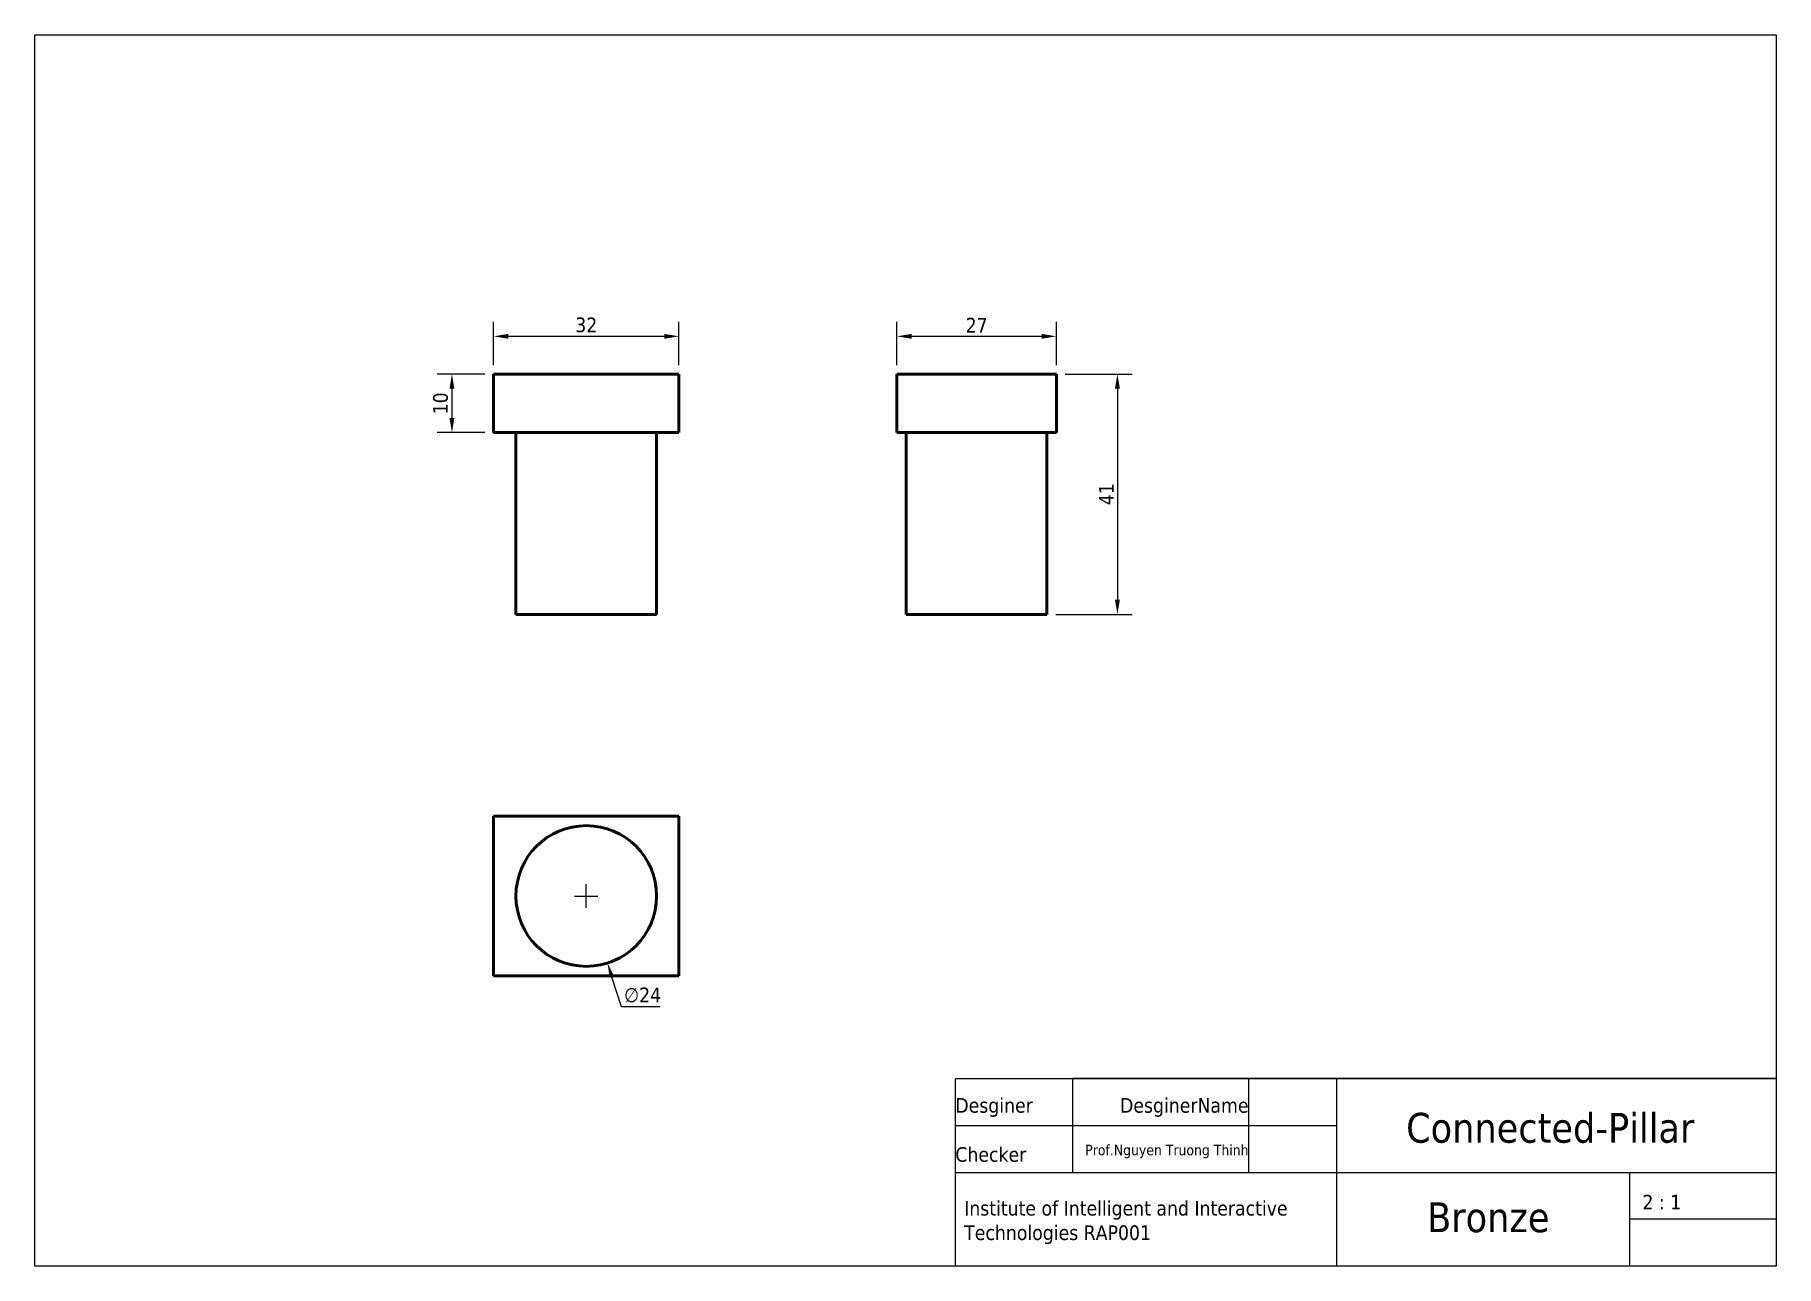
# Model space of a CAD drawing. Header units: millimetres. Extents: x -58 to 239, y -77 to 133.
import ezdxf

# ---------------------------------------------------------------- set-up
doc = ezdxf.new("R2010")
doc.units = ezdxf.units.MM
doc.header["$LTSCALE"] = 5.08
doc.layers.add('Visible (ANSI)', color=7, linetype='Continuous', lineweight=50)
doc.styles.add('Note Text (ISO)', font='tahoma.ttf')
doc.dimstyles.new('Alternate (ISO)', dxfattribs={"dimtxt": 2.5, "dimasz": 2.5, "dimexe": 2.5, "dimexo": 1.5, "dimtad": 1, "dimtoh": 1, "dimdec": 0, "dimzin": 0, "dimdsep": 46, "dimtxsty": 'Note Text (ISO)', "dimcen": 2, "dimclrd": 256, "dimclre": 256, "dimclrt": 256, "dimadec": 0, "dimazin": 0, "dimtfac": 1, "dimtdec": 0, "dimtofl": 0, "dimtmove": 0, "dimatfit": 3, "dimfxl": 25.4, "dimtolj": 1, "dimtzin": 0, "dimlwd": -1, "dimlwe": -1, "dimarcsym": 0})

# ---------------------------------------------------------------- blocks, each defined once
blk = doc.blocks.new('*D7')
at = {"transparency": 16777216}
for p, q in [((19.97, 76.71), (19.97, 84.14)), ((51.57, 76.71), (51.57, 84.14)), ((22.47, 81.64), (49.07, 81.64))]:
    blk.add_line(p, q, dxfattribs=at)
for points in [[(22.47, 82.05), (22.47, 81.22), (19.97, 81.64)], [(49.07, 82.05), (49.07, 81.22), (51.57, 81.64)]]:
    blk.add_solid(points, dxfattribs=at)
at = {"layer": 'Defpoints', "color": 0, "transparency": 16777216}
for p in [(51.57, 81.64), (19.97, 75.21), (51.57, 75.21)]:
    blk.add_point(p, dxfattribs=at)
at = {"transparency": 16777216, "insert": (35.77, 83.57), "char_height": 2.5, "attachment_point": 5, "style": 'Note Text (ISO)'}
blk.add_mtext('\\A1;32', dxfattribs=at)
blk = doc.blocks.new('*D8')
at = {"transparency": 16777216}
for p, q in [((88.75, 76.71), (88.75, 84.14)), ((115.95, 76.71), (115.95, 84.14)), ((91.25, 81.64), (113.45, 81.64))]:
    blk.add_line(p, q, dxfattribs=at)
for points in [[(91.25, 82.05), (91.25, 81.22), (88.75, 81.64)], [(113.45, 82.05), (113.45, 81.22), (115.95, 81.64)]]:
    blk.add_solid(points, dxfattribs=at)
at = {"layer": 'Defpoints', "color": 0, "transparency": 16777216}
for p in [(115.95, 81.64), (88.75, 75.21), (115.95, 75.21)]:
    blk.add_point(p, dxfattribs=at)
at = {"transparency": 16777216, "insert": (102.35, 83.54), "char_height": 2.5, "attachment_point": 5, "style": 'Note Text (ISO)'}
blk.add_mtext('\\A1;27', dxfattribs=at)
blk = doc.blocks.new('*D9')
at = {"transparency": 16777216}
for p, q in [((117.45, 75.21), (128.86, 75.21)), ((126.36, 72.71), (126.36, 36.71)), ((115.85, 34.21), (128.86, 34.21))]:
    blk.add_line(p, q, dxfattribs=at)
for points in [[(125.94, 72.71), (126.78, 72.71), (126.36, 75.21)], [(125.94, 36.71), (126.78, 36.71), (126.36, 34.21)]]:
    blk.add_solid(points, dxfattribs=at)
at = {"layer": 'Defpoints', "color": 0, "transparency": 16777216}
for p in [(115.95, 75.21), (114.35, 34.21), (126.36, 34.21)]:
    blk.add_point(p, dxfattribs=at)
at = {"transparency": 16777216, "insert": (124.48, 54.71), "char_height": 2.5, "attachment_point": 5, "rotation": 90, "style": 'Note Text (ISO)'}
blk.add_mtext('\\A1;41', dxfattribs=at)
blk = doc.blocks.new('*D10')
at = {"transparency": 16777216}
for p, q in [((18.47, 75.21), (10.36, 75.21)), ((12.86, 72.71), (12.86, 67.71)), ((18.47, 65.21), (10.36, 65.21))]:
    blk.add_line(p, q, dxfattribs=at)
for points in [[(12.44, 72.71), (13.27, 72.71), (12.86, 75.21)], [(12.44, 67.71), (13.27, 67.71), (12.86, 65.21)]]:
    blk.add_solid(points, dxfattribs=at)
at = {"layer": 'Defpoints', "color": 0, "transparency": 16777216}
for p in [(19.97, 75.21), (12.86, 65.21), (19.97, 65.21)]:
    blk.add_point(p, dxfattribs=at)
at = {"transparency": 16777216, "insert": (10.93, 70.21), "char_height": 2.5, "attachment_point": 5, "rotation": 90, "style": 'Note Text (ISO)'}
blk.add_mtext('\\A1;10', dxfattribs=at)
blk = doc.blocks.new('*D11')
at = {"transparency": 16777216}
for p, q in [((35.77, -15.81), (35.77, -11.81)), ((33.77, -13.81), (37.77, -13.81)), ((41.76, -32.74), (40.14, -27.64)), ((48.37, -32.74), (41.76, -32.74))]:
    blk.add_line(p, q, dxfattribs=at)
blk.add_solid([(40.54, -27.51), (39.75, -27.76), (39.39, -25.25)], dxfattribs=at)
at = {"layer": 'Defpoints', "color": 0, "transparency": 16777216}
for p in [(32.15, -2.37), (39.39, -25.25)]:
    blk.add_point(p, dxfattribs=at)
at = {"transparency": 16777216, "insert": (45.38, -30.69), "char_height": 2.5, "attachment_point": 5, "style": 'Note Text (ISO)'}
blk.add_mtext('\\A1;∅24', dxfattribs=at)

msp = doc.modelspace()

# ---------------------------------------------------------------- linework, layer by layer
for p, q in [((98.72, -60.94), (98.72, -44.94)), ((148.72, -44.94), (118.72, -44.94)), ((118.72, -44.94), (118.72, -60.94)), ((163.72, -44.94), (148.72, -44.94)), ((148.72, -44.94), (148.72, -60.94)), ((213.72, -44.94), (163.72, -44.94)), ((163.72, -44.94), (163.72, -76.94)), ((238.72, -44.94), (213.72, -44.94)), ((98.72, -52.94), (163.72, -52.94)), ((98.72, -60.94), (238.72, -60.94)), ((213.72, -60.94), (213.72, -76.94)), ((238.72, -68.94), (213.72, -68.94))]:
    msp.add_line(p, q)
for points in [[(238.72, -76.94), (-58.28, -76.94), (-58.28, 133.06), (238.72, 133.06)], [(238.72, -76.94), (-58.28, -76.94), (-58.28, 133.06), (238.72, 133.06)], [(238.72, -76.94), (98.72, -76.94), (98.72, -44.94), (238.72, -44.94)], [(238.72, -76.94), (98.72, -76.94), (98.72, -44.94), (238.72, -44.94)]]:
    msp.add_lwpolyline(points, close=True)
at = {"layer": 'Visible (ANSI)'}
for p, q in [((51.57, 75.21), (19.97, 75.21)), ((19.97, 65.21), (19.97, 75.21)), ((51.57, 65.21), (51.57, 75.21)), ((88.75, 65.21), (88.75, 75.21)), ((115.95, 75.21), (88.75, 75.21)), ((115.95, 65.21), (115.95, 75.21)), ((51.57, 65.21), (19.97, 65.21)), ((23.77, 34.21), (23.77, 65.21)), ((47.77, 34.21), (47.77, 65.21)), ((115.95, 65.21), (88.75, 65.21)), ((90.35, 34.21), (90.35, 65.21)), ((114.35, 34.21), (114.35, 65.21)), ((47.77, 34.21), (23.77, 34.21)), ((114.35, 34.21), (90.35, 34.21)), ((51.57, -0.21), (19.97, -0.21)), ((19.97, -0.21), (19.97, -27.41)), ((51.57, -27.41), (51.57, -0.21)), ((19.97, -27.41), (51.57, -27.41))]:
    msp.add_line(p, q, dxfattribs=at)
msp.add_circle((35.77, -13.81), 12, dxfattribs=at)

# ---------------------------------------------------------------- texts
at = {"style": 'Note Text (ISO)'}
for s, width, gutter_width, heights, insert, char_height, attachment_point in [('Desginer', 20, 25.4, [0], (98.72, -48.27), 2.5, 1), ('DesginerName', 19.9426, 25.4, [3.33], (148.72, -48.27), 2.5, 3), ('Connected-Pillar', 5.08, 0, [3.33], (224.78, -50.8), 5.08, 3), ('Prof.Nguyen Truong Thinh', 32.5323, 25.4, [2.67], (148.72, -58.54), 1.8, 9), ('Checker', 20, 25.4, [0], (98.72, -59.19), 2.5, 7), ('2 : 1', 20, 25.4, [0], (215.9, -67.27), 2.5, 7), ('Institute of Intelligent and Interactive Technologies RAP001', 65, 25.4, [0], (100.23, -65.81), 2.5, 1), ('Bronze', 19.9426, 25.4, [3.33], (200.05, -66.06), 5.08, 3)]:
    msp.add_mtext_dynamic_manual_height_columns(s, width=width, gutter_width=gutter_width, heights=heights, dxfattribs=dict(at, insert=insert, char_height=char_height, attachment_point=attachment_point))

# ---------------------------------------------------------------- dimensions: what is measured, and where the dimension line sits
for base, p1, p2, picture, middle in [((51.57, 81.64), (19.97, 75.21), (51.57, 75.21), '*D7', (35.77, 83.57)), ((115.95, 81.64), (88.75, 75.21), (115.95, 75.21), '*D8', (102.35, 83.54))]:
    dim = msp.add_linear_dim(base=base, p1=p1, p2=p2, dimstyle='Alternate (ISO)')
    dim.commit()
    dim.dimension.update_dxf_attribs({"geometry": picture, "text_midpoint": middle})
for base, p1, p2, picture, middle in [((12.86, 65.21), (19.97, 75.21), (19.97, 65.21), '*D10', (10.93, 70.21)), ((126.36, 34.21), (115.95, 75.21), (114.35, 34.21), '*D9', (124.48, 54.71))]:
    dim = msp.add_linear_dim(base=base, p1=p1, p2=p2, angle=90, dimstyle='Alternate (ISO)')
    dim.commit()
    dim.dimension.update_dxf_attribs({"geometry": picture, "text_midpoint": middle})
dim = msp.add_diameter_dim_2p(p1=(32.15, -2.37), p2=(39.39, -25.25), dimstyle='Alternate (ISO)')
dim.commit()
dim.dimension.update_dxf_attribs({"geometry": '*D11', "text_midpoint": (45.38, -30.69)})

doc.saveas('drawing.dxf')
